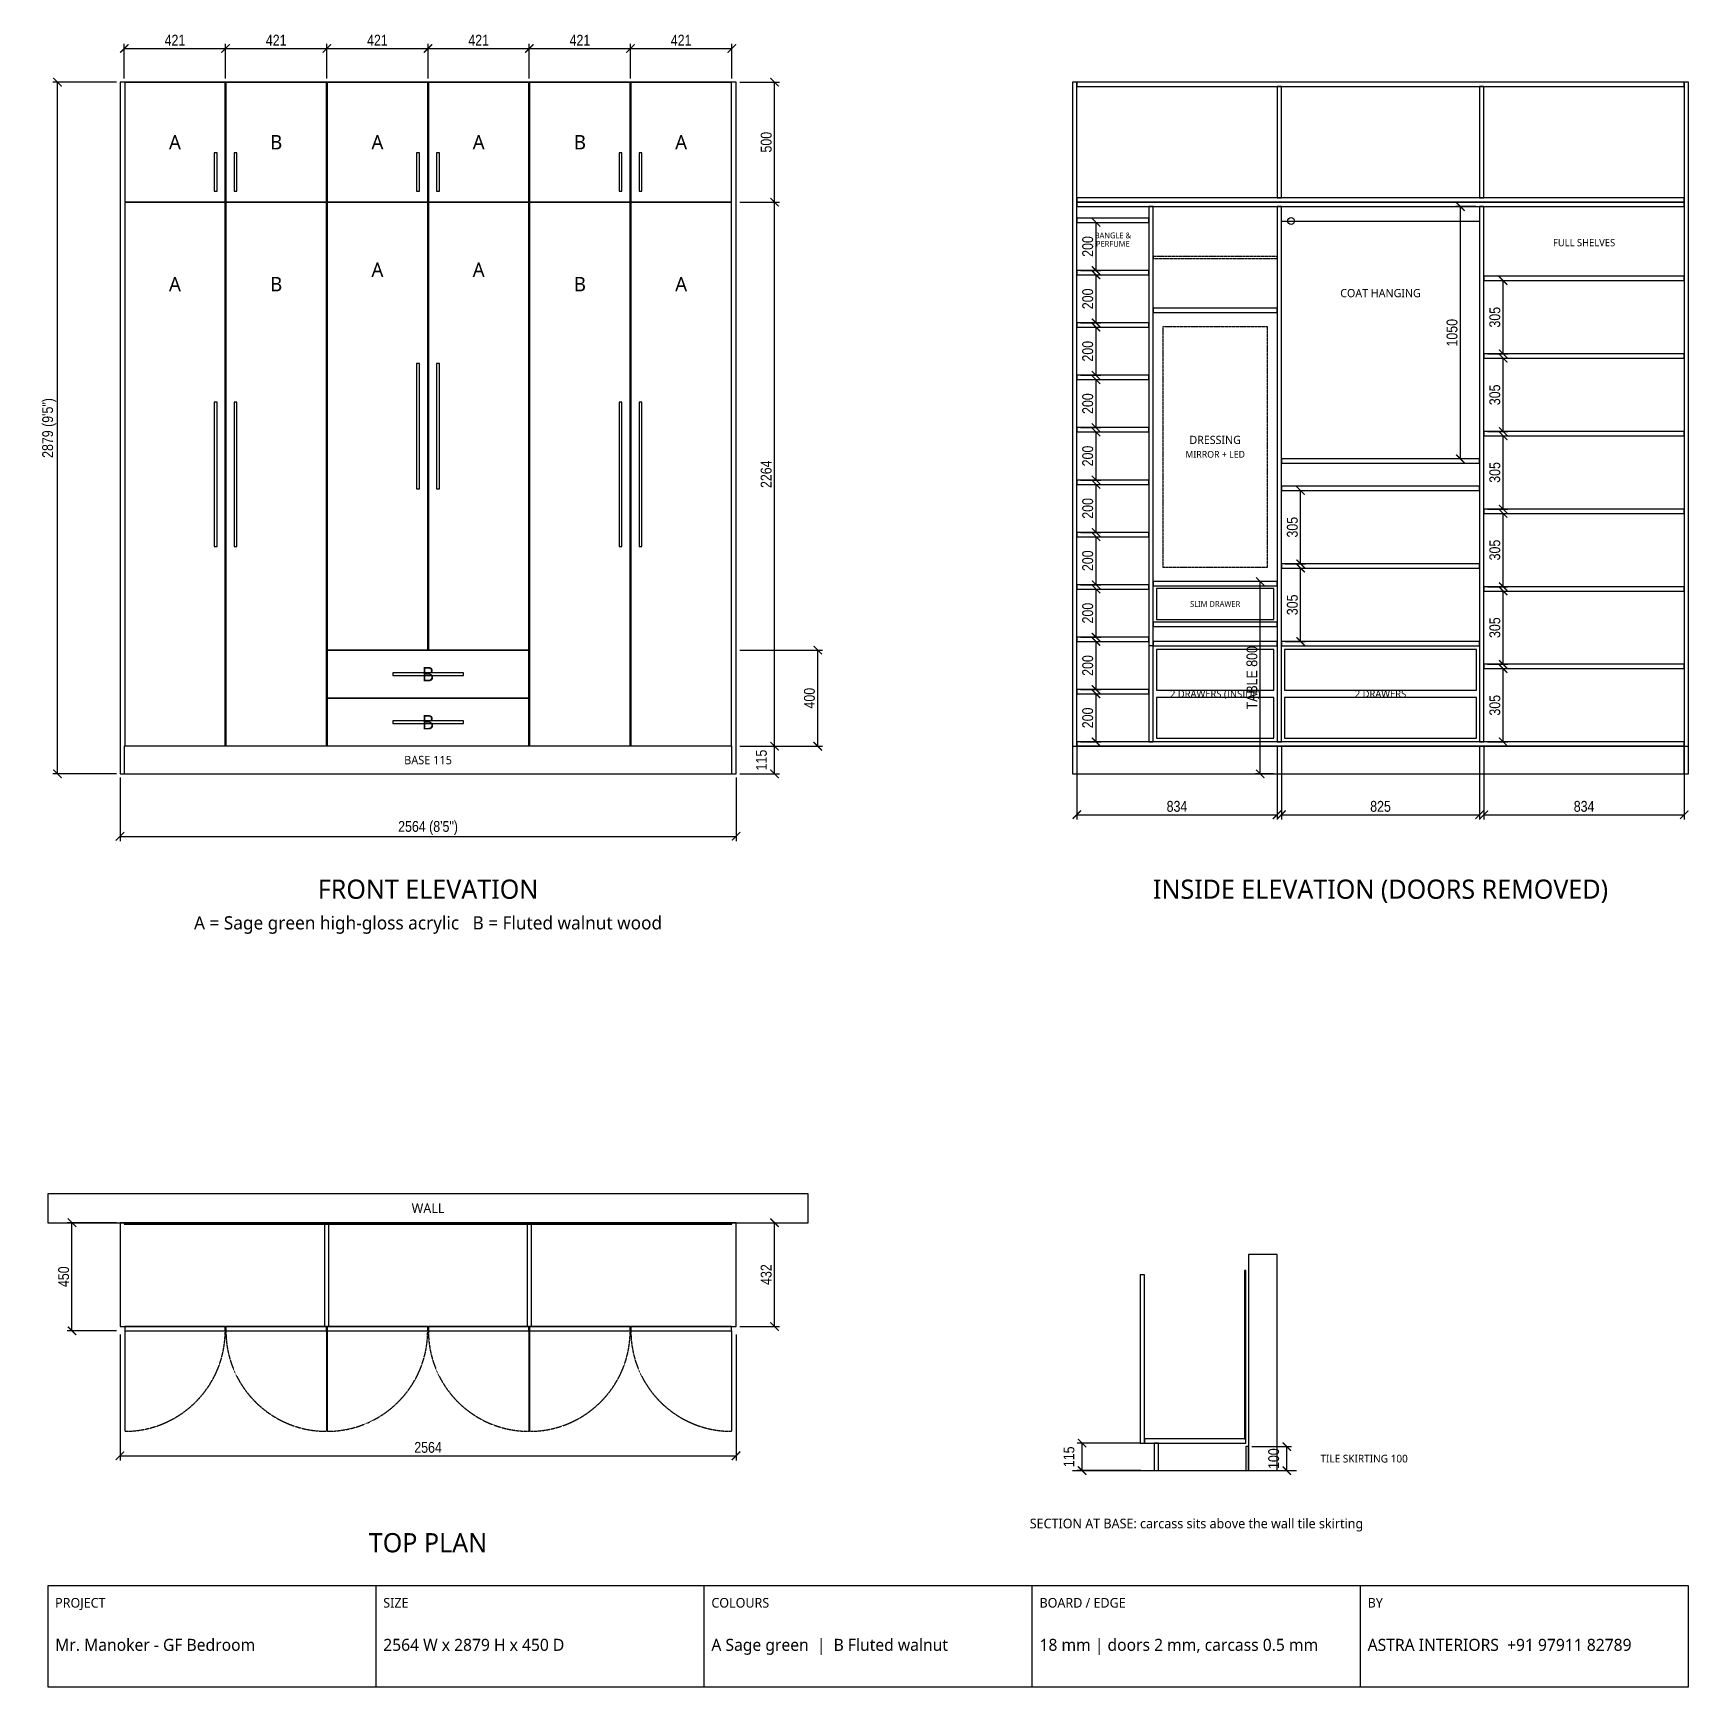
# Model space of a CAD drawing. Header units: millimetres. Extents: x -362 to 6529, y -3800 to 3083.
import ezdxf
from ezdxf.enums import TextEntityAlignment as Align

# ---------------------------------------------------------------- set-up
doc = ezdxf.new("R2010")
doc.units = ezdxf.units.MM
doc.linetypes.add('DASHED', pattern=[1.524, 1.27, -0.254])
for name, color, linetype in [('0-OUTLINE', 7, 'Continuous'), ('1-CARCASS', 7, 'Continuous'), ('10-TITLE', 7, 'Continuous'), ('2-DOOR-A-Sagegreen', 8, 'Continuous'), ('2-DOOR-B-Flutedwalnut', 5, 'Continuous'), ('4-HANDLE', 40, 'Continuous'), ('5-INTERNAL', 8, 'Continuous'), ('6-GLASS', 4, 'DASHED'), ('7-DIM', 1, 'Continuous'), ('8-TEXT', 7, 'Continuous'), ('9-WALL', 9, 'Continuous')]:
    doc.layers.add(name, color=color, linetype=linetype)
doc.styles.add('OpenSans', font='OpenSans-Regular.ttf')
doc.styles.add('OpenSansCondensed-Light', font='OpenSansCondensed-Light.ttf')
doc.dimstyles.new('EZDXF', dxfattribs={"dimtxt": 45, "dimasz": 35, "dimexe": 20, "dimexo": 15, "dimgap": 12, "dimtad": 1, "dimlfac": 100, "dimzin": 12, "dimdsep": 46, "dimtxsty": 'OpenSansCondensed-Light', "dimblk": 'ARCHTICK', "dimcen": 2.5, "dimazin": 3, "dimtfac": 0.5, "dimtmove": 2, "dimatfit": 3})

# ---------------------------------------------------------------- blocks, each defined once
blk = doc.blocks.new('_ARCHTICK')
at = {"color": 0, "linetype": 'BYBLOCK', "const_width": 0.15}
blk.add_lwpolyline([(-0.5, -0.5), (0.5, 0.5)], dxfattribs=at)

msp = doc.modelspace()

# ---------------------------------------------------------------- linework, layer by layer
at = {"layer": '0-OUTLINE'}
for points in [[(0, 0), (2564, 0), (2564, 2879), (0, 2879)], [(3964, 0), (6528, 0), (6528, 2879), (3964, 2879)]]:
    msp.add_lwpolyline(points, close=True, dxfattribs=at)
at = {"layer": '1-CARCASS'}
for points in [[(3964, 115), (3982, 115), (3982, 2879), (3964, 2879)], [(3982, 2861), (6510, 2861), (6510, 2879), (3982, 2879)], [(4815.66667, 2397), (4833.66667, 2397), (4833.66667, 2861), (4815.66667, 2861)], [(5658.33333, 2397), (5676.33333, 2397), (5676.33333, 2861), (5658.33333, 2861)], [(6510, 115), (6528, 115), (6528, 2879), (6510, 2879)], [(3982, 2379), (6510, 2379), (6510, 2397), (3982, 2397)], [(3982, 2361), (6510, 2361), (6510, 2379), (3982, 2379)], [(4282, 133), (4300, 133), (4300, 2361), (4282, 2361)], [(4815.66667, 133), (4833.66667, 133), (4833.66667, 2361), (4815.66667, 2361)], [(5658.33333, 133), (5676.33333, 133), (5676.33333, 2361), (5658.33333, 2361)], [(4282, 133), (4300, 133), (4300, 533), (4282, 533)], [(18, 0), (2546, 0), (2546, 115), (18, 115)], [(3982, 115), (6510, 115), (6510, 133), (3982, 133)], [(0, -2300), (2564, -2300), (2564, -1868), (0, -1868)], [(851.66667, -2300), (869.66667, -2300), (869.66667, -1874), (851.66667, -1874)], [(1694.33333, -2300), (1712.33333, -2300), (1712.33333, -1874), (1694.33333, -1874)], [(4264, -2785), (4686, -2785), (4686, -2767), (4264, -2767)], [(4304, -2900), (4322, -2900), (4322, -2785), (4304, -2785)]]:
    msp.add_lwpolyline(points, close=True, dxfattribs=at)
at = {"layer": '10-TITLE'}
for p, q in [((1065.6, -3800), (1065.6, -3380)), ((2431.2, -3800), (2431.2, -3380)), ((3796.8, -3800), (3796.8, -3380)), ((5162.4, -3800), (5162.4, -3380))]:
    msp.add_line(p, q, dxfattribs=at)
msp.add_lwpolyline([(-300, -3800), (6528, -3800), (6528, -3380), (-300, -3380)], close=True, dxfattribs=at)
at = {"layer": '2-DOOR-A-Sagegreen'}
for points in [[(19.5, 2380.5), (437.83333, 2380.5), (437.83333, 2877.5), (19.5, 2877.5)], [(862.16667, 2380.5), (1280.5, 2380.5), (1280.5, 2877.5), (862.16667, 2877.5)], [(1283.5, 2380.5), (1701.83333, 2380.5), (1701.83333, 2877.5), (1283.5, 2877.5)], [(2126.16667, 2380.5), (2544.5, 2380.5), (2544.5, 2877.5), (2126.16667, 2877.5)], [(19.5, 116.5), (437.83333, 116.5), (437.83333, 2377.5), (19.5, 2377.5)], [(862.16667, 516.5), (1280.5, 516.5), (1280.5, 2377.5), (862.16667, 2377.5)], [(1283.5, 516.5), (1701.83333, 516.5), (1701.83333, 2377.5), (1283.5, 2377.5)], [(2126.16667, 116.5), (2544.5, 116.5), (2544.5, 2377.5), (2126.16667, 2377.5)], [(4246, -2785), (4264, -2785), (4264, -2085), (4246, -2085)], [(19.5, -2318), (437.83333, -2318), (437.83333, -2300), (19.5, -2300)], [(862.16667, -2318), (1280.5, -2318), (1280.5, -2300), (862.16667, -2300)], [(1283.5, -2318), (1701.83333, -2318), (1701.83333, -2300), (1283.5, -2300)], [(2126.16667, -2318), (2544.5, -2318), (2544.5, -2300), (2126.16667, -2300)]]:
    msp.add_lwpolyline(points, close=True, dxfattribs=at)
at = {"layer": '2-DOOR-B-Flutedwalnut'}
for points in [[(440.83333, 2380.5), (859.16667, 2380.5), (859.16667, 2877.5), (440.83333, 2877.5)], [(1704.83333, 2380.5), (2123.16667, 2380.5), (2123.16667, 2877.5), (1704.83333, 2877.5)], [(440.83333, 116.5), (859.16667, 116.5), (859.16667, 2377.5), (440.83333, 2377.5)], [(1704.83333, 116.5), (2123.16667, 116.5), (2123.16667, 2377.5), (1704.83333, 2377.5)], [(862.16667, 316.5), (1701.83333, 316.5), (1701.83333, 513.5), (862.16667, 513.5)], [(862.16667, 116.5), (1701.83333, 116.5), (1701.83333, 313.5), (862.16667, 313.5)], [(440.83333, -2318), (859.16667, -2318), (859.16667, -2300), (440.83333, -2300)], [(1704.83333, -2318), (2123.16667, -2318), (2123.16667, -2300), (1704.83333, -2300)]]:
    msp.add_lwpolyline(points, close=True, dxfattribs=at)
at = {"layer": '4-HANDLE'}
for points in [[(391.83333, 2424.75), (403.83333, 2424.75), (403.83333, 2584.75), (391.83333, 2584.75)], [(474.83333, 2424.75), (486.83333, 2424.75), (486.83333, 2584.75), (474.83333, 2584.75)], [(1234.5, 2424.75), (1246.5, 2424.75), (1246.5, 2584.75), (1234.5, 2584.75)], [(1317.5, 2424.75), (1329.5, 2424.75), (1329.5, 2584.75), (1317.5, 2584.75)], [(2077.16667, 2424.75), (2089.16667, 2424.75), (2089.16667, 2584.75), (2077.16667, 2584.75)], [(2160.16667, 2424.75), (2172.16667, 2424.75), (2172.16667, 2584.75), (2160.16667, 2584.75)], [(1234.5, 1186.46), (1246.5, 1186.46), (1246.5, 1707.54), (1234.5, 1707.54)], [(1317.5, 1186.46), (1329.5, 1186.46), (1329.5, 1707.54), (1317.5, 1707.54)], [(391.83333, 947), (403.83333, 947), (403.83333, 1547), (391.83333, 1547)], [(474.83333, 947), (486.83333, 947), (486.83333, 1547), (474.83333, 1547)], [(2077.16667, 947), (2089.16667, 947), (2089.16667, 1547), (2077.16667, 1547)], [(2160.16667, 947), (2172.16667, 947), (2172.16667, 1547), (2160.16667, 1547)], [(1135.05833, 409), (1428.94167, 409), (1428.94167, 421), (1135.05833, 421)], [(1135.05833, 209), (1428.94167, 209), (1428.94167, 221), (1135.05833, 221)]]:
    msp.add_lwpolyline(points, close=True, dxfattribs=at)
at = {"layer": '5-INTERNAL'}
for p, q in [((4833.66667, 2301), (5658.33333, 2301)), ((19.5, -2318), (19.5, -2736.33333)), ((859.16667, -2318), (859.16667, -2736.33333)), ((862.16667, -2318), (862.16667, -2736.33333)), ((1701.83333, -2318), (1701.83333, -2736.33333)), ((1704.83333, -2318), (1704.83333, -2736.33333)), ((2544.5, -2318), (2544.5, -2736.33333))]:
    msp.add_line(p, q, dxfattribs=at)
for points in [[(3982, 2295), (4282, 2295), (4282, 2313), (3982, 2313)], [(3982, 2077), (4282, 2077), (4282, 2095), (3982, 2095)], [(5676.33333, 2053), (6510, 2053), (6510, 2071), (5676.33333, 2071)], [(4300, 1920), (4815.66667, 1920), (4815.66667, 1938), (4300, 1938)], [(3982, 1859), (4282, 1859), (4282, 1877), (3982, 1877)], [(5676.33333, 1730), (6510, 1730), (6510, 1748), (5676.33333, 1748)], [(3982, 1641), (4282, 1641), (4282, 1659), (3982, 1659)], [(3982, 1423), (4282, 1423), (4282, 1441), (3982, 1441)], [(5676.33333, 1407), (6510, 1407), (6510, 1425), (5676.33333, 1425)], [(4833.66667, 1293), (5658.33333, 1293), (5658.33333, 1311), (4833.66667, 1311)], [(3982, 1205), (4282, 1205), (4282, 1223), (3982, 1223)], [(4833.66667, 1179), (5658.33333, 1179), (5658.33333, 1197), (4833.66667, 1197)], [(5676.33333, 1084), (6510, 1084), (6510, 1102), (5676.33333, 1102)], [(3982, 987), (4282, 987), (4282, 1005), (3982, 1005)], [(4833.66667, 856), (5658.33333, 856), (5658.33333, 874), (4833.66667, 874)], [(3982, 769), (4282, 769), (4282, 787), (3982, 787)], [(4300, 782), (4815.66667, 782), (4815.66667, 800), (4300, 800)], [(4313, 642), (4802.66667, 642), (4802.66667, 772), (4313, 772)], [(5676.33333, 761), (6510, 761), (6510, 779), (5676.33333, 779)], [(4300, 614), (4815.66667, 614), (4815.66667, 632), (4300, 632)], [(3982, 551), (4282, 551), (4282, 569), (3982, 569)], [(4300, 533), (4815.66667, 533), (4815.66667, 551), (4300, 551)], [(4313, 348), (4802.66667, 348), (4802.66667, 518), (4313, 518)], [(4833.66667, 533), (5658.33333, 533), (5658.33333, 551), (4833.66667, 551)], [(4846.66667, 348), (5645.33333, 348), (5645.33333, 518), (4846.66667, 518)], [(5676.33333, 438), (6510, 438), (6510, 456), (5676.33333, 456)], [(3982, 333), (4282, 333), (4282, 351), (3982, 351)], [(4313, 148), (4802.66667, 148), (4802.66667, 318), (4313, 318)], [(4846.66667, 148), (5645.33333, 148), (5645.33333, 318), (4846.66667, 318)], [(3982, 0), (6510, 0), (6510, 115), (3982, 115)], [(18, -1874), (2546, -1874), (2546, -1868), (18, -1868)], [(4680, -2767), (4686, -2767), (4686, -2067), (4680, -2067)]]:
    msp.add_lwpolyline(points, close=True, dxfattribs=at)
msp.add_circle((4873.66667, 2301), 14, dxfattribs=at)
at = {"layer": '6-GLASS'}
for points in [[(4300, 2145.5), (4815.66667, 2145.5), (4815.66667, 2153.5), (4300, 2153.5)], [(4340, 860), (4775.66667, 860), (4775.66667, 1860), (4340, 1860)]]:
    msp.add_lwpolyline(points, close=True, dxfattribs=at)
for centre, start, end in [((19.5, -2318), 270, 360), ((859.16667, -2318), 180, 270), ((862.16667, -2318), 270, 360), ((1701.83333, -2318), 180, 270), ((1704.83333, -2318), 270, 360), ((2544.5, -2318), 180, 270)]:
    msp.add_arc(centre, 418.33333, start, end, dxfattribs=at)
at = {"layer": '9-WALL'}
msp.add_line((3964, -2900), (4896, -2900), dxfattribs=at)
for points in [[(-300, -1868), (2864, -1868), (2864, -1748), (-300, -1748)], [(4696, -2900), (4816, -2900), (4816, -2000), (4696, -2000)], [(4686, -2900), (4696, -2900), (4696, -2800), (4686, -2800)]]:
    msp.add_lwpolyline(points, close=True, dxfattribs=at)

# ---------------------------------------------------------------- texts
at = {"layer": '10-TITLE', "style": 'OpenSans'}
for s, height, p in [('PROJECT', 40, (-270, -3470)), ('SIZE', 40, (1095.6, -3470)), ('COLOURS', 40, (2461.2, -3470)), ('BOARD / EDGE', 40, (3826.8, -3470)), ('BY', 40, (5192.4, -3470)), ('Mr. Manoker - GF Bedroom', 50, (-270, -3650)), ('2564 W x 2879 H x 450 D', 50, (1095.6, -3650)), ('A Sage green  |  B Fluted walnut', 50, (2461.2, -3650)), ('18 mm | doors 2 mm, carcass 0.5 mm', 50, (3826.8, -3650)), ('ASTRA INTERIORS  +91 97911 82789', 50, (5192.4, -3650))]:
    msp.add_text(s, height=height, dxfattribs=at).set_placement(p)
at = {"layer": '8-TEXT', "style": 'OpenSans'}
for s, height, p in [('A', 60, (228.66667, 2629)), ('B', 60, (650, 2629)), ('A', 60, (1071.33333, 2629)), ('A', 60, (1492.66667, 2629)), ('B', 60, (1914, 2629)), ('A', 60, (2335.33333, 2629)), ('BANGLE &', 24, (4132, 2241)), ('PERFUME', 24, (4132, 2206)), ('FULL SHELVES', 30, (6093.16667, 2211)), ('A', 60, (228.66667, 2038.35)), ('B', 60, (650, 2038.35)), ('A', 60, (1071.33333, 2098.35)), ('A', 60, (1492.66667, 2098.35)), ('B', 60, (1914, 2038.35)), ('A', 60, (2335.33333, 2038.35)), ('COAT HANGING', 34, (5246, 2001)), ('DRESSING', 34, (4557.83333, 1390)), ('MIRROR + LED', 28, (4557.83333, 1330)), ('SLIM DRAWER', 24, (4557.83333, 707)), ('B', 60, (1282, 415)), ('2 DRAWERS (INSIDE)', 30, (4557.83333, 333)), ('2 DRAWERS', 30, (5246, 333)), ('B', 60, (1282, 215)), ('BASE 115', 35, (1282, 57.5)), ('FRONT ELEVATION', 80, (1282, -480)), ('INSIDE ELEVATION (DOORS REMOVED)', 80, (5246, -480)), ('A = Sage green high-gloss acrylic   B = Fluted walnut wood', 55, (1282, -620)), ('WALL', 40, (1282, -1808)), ('SECTION AT BASE: carcass sits above the wall tile skirting', 40, (4480, -3120)), ('TOP PLAN', 80, (1282, -3200))]:
    msp.add_text(s, height=height, dxfattribs=at).set_placement(p, align=Align.MIDDLE_CENTER)
msp.add_text('TILE SKIRTING 100', height=32, dxfattribs=at).set_placement((4996, -2850), align=Align.MIDDLE_LEFT)

# ---------------------------------------------------------------- dimensions: what is measured, and where the dimension line sits
at = {"layer": '7-DIM'}
for base, p1, p2, text in [((18, 3019), (18, 2879), (439.33333, 2879), '421'), ((439.33333, 3019), (439.33333, 2879), (860.66667, 2879), '421'), ((860.66667, 3019), (860.66667, 2879), (1282, 2879), '421'), ((1282, 3019), (1282, 2879), (1703.33333, 2879), '421'), ((1703.33333, 3019), (1703.33333, 2879), (2124.66667, 2879), '421'), ((2124.66667, 3019), (2124.66667, 2879), (2546, 2879), '421'), ((3982, -170), (3982, 133), (4815.66667, 133), '834'), ((4833.66667, -170), (4833.66667, 133), (5658.33333, 133), '825'), ((5676.33333, -170), (5676.33333, 133), (6510, 133), '834'), ((0, -260), (0, 0), (2564, 0), '2564 (8\'5")'), ((0, -2838), (0, -2318), (2564, -2318), '2564')]:
    msp.add_linear_dim(base=base, p1=p1, p2=p2, text=text, dimstyle='EZDXF', dxfattribs=at).render()
for base, p1, p2, text in [((-260, 0), (0, 0), (0, 2879), '2879 (9\'5")'), ((2724, 2379), (2564, 2379), (2564, 2879), '500'), ((2724, 115), (2564, 115), (2564, 2379), '2264'), ((5578.33333, 1311), (5658.33333, 1311), (5658.33333, 2361), '1050'), ((4062, 2095), (3982, 2095), (3982, 2295), '200'), ((4062, 1877), (3982, 1877), (3982, 2077), '200'), ((5756.33333, 1748), (5676.33333, 1748), (5676.33333, 2053), '305'), ((4062, 1659), (3982, 1659), (3982, 1859), '200'), ((5756.33333, 1425), (5676.33333, 1425), (5676.33333, 1730), '305'), ((4062, 1441), (3982, 1441), (3982, 1641), '200'), ((4062, 1223), (3982, 1223), (3982, 1423), '200'), ((5756.33333, 1102), (5676.33333, 1102), (5676.33333, 1407), '305'), ((4062, 1005), (3982, 1005), (3982, 1205), '200'), ((4913.66667, 874), (4833.66667, 874), (4833.66667, 1179), '305'), ((5756.33333, 779), (5676.33333, 779), (5676.33333, 1084), '305'), ((4062, 787), (3982, 787), (3982, 987), '200'), ((4913.66667, 551), (4833.66667, 551), (4833.66667, 856), '305'), ((4062, 569), (3982, 569), (3982, 769), '200'), ((4745.66667, 0), (4815.66667, 0), (4815.66667, 800), 'TABLE 800'), ((5756.33333, 456), (5676.33333, 456), (5676.33333, 761), '305'), ((4062, 351), (3982, 351), (3982, 551), '200'), ((2904, 115), (2564, 115), (2564, 515), '400'), ((5756.33333, 133), (5676.33333, 133), (5676.33333, 438), '305'), ((4062, 133), (3982, 133), (3982, 333), '200'), ((2724, 0), (2564, 0), (2564, 115), '115'), ((-200, -2318), (0, -2318), (0, -1868), '450'), ((2724, -2300), (2564, -2300), (2564, -1868), '432'), ((4004, -2900), (4264, -2900), (4264, -2785), '115'), ((4856, -2900), (4696, -2900), (4696, -2800), '100')]:
    msp.add_linear_dim(base=base, p1=p1, p2=p2, angle=90, text=text, dimstyle='EZDXF', dxfattribs=at).render()

doc.saveas('drawing.dxf')
